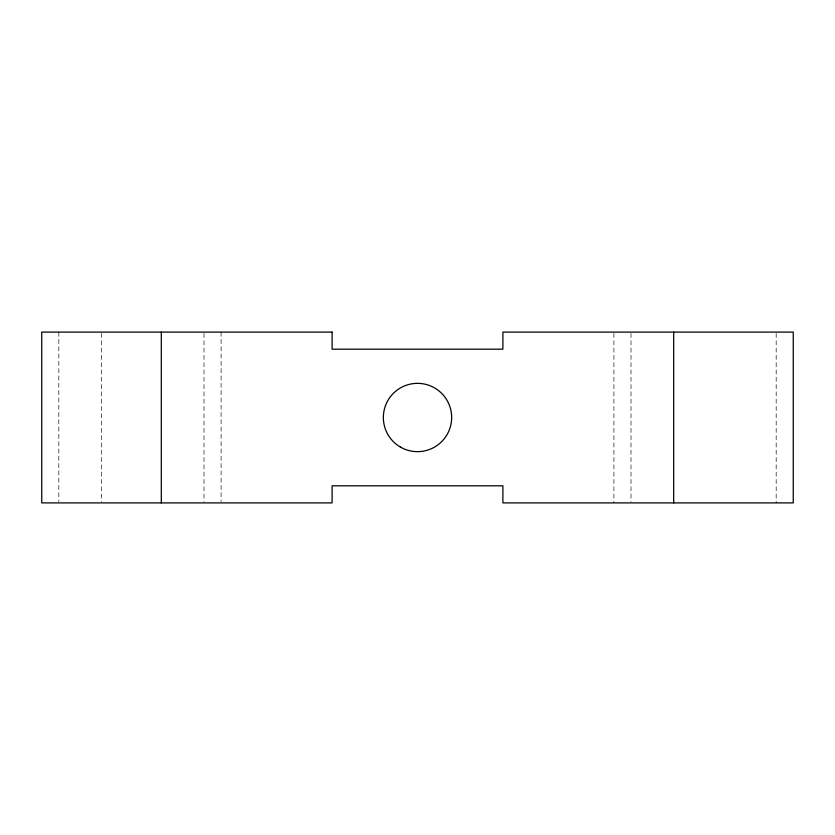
<?xml version="1.0" encoding="UTF-8"?>
<svg xmlns="http://www.w3.org/2000/svg" width="835" height="835" viewBox="0 0 835 835"><rect width="100%" height="100%" fill="white"/><g stroke="black" fill="none" stroke-linecap="round" stroke-linejoin="round"><path stroke-width="0.63" stroke-dasharray="4.17 3.13" d="M776.174 333.405L776.174 502.9M630.999 333.405L630.999 501.595M613.913 333.405L613.913 502.9M221.087 332.1L221.087 501.595M204.001 333.405L204.001 501.595M101.526 333.405L101.526 501.595M58.826 332.1L58.826 501.595"/><path stroke-width="1.25" d="M673.688 332.1L673.688 502.9M161.312 332.1L161.312 502.9M332.1 332.1L41.75 332.1L41.75 502.9L332.1 502.9L332.1 485.813L502.9 485.813L502.9 502.9L793.25 502.9L793.25 332.1L502.9 332.1L502.9 349.187L332.1 349.187L332.1 332.1M400.424 447.08A34.162 34.162 0 0 0 451.662 417.5A34.162 34.162 0 0 0 400.424 387.92A34.162 34.162 0 0 0 400.424 447.08"/></g></svg>
